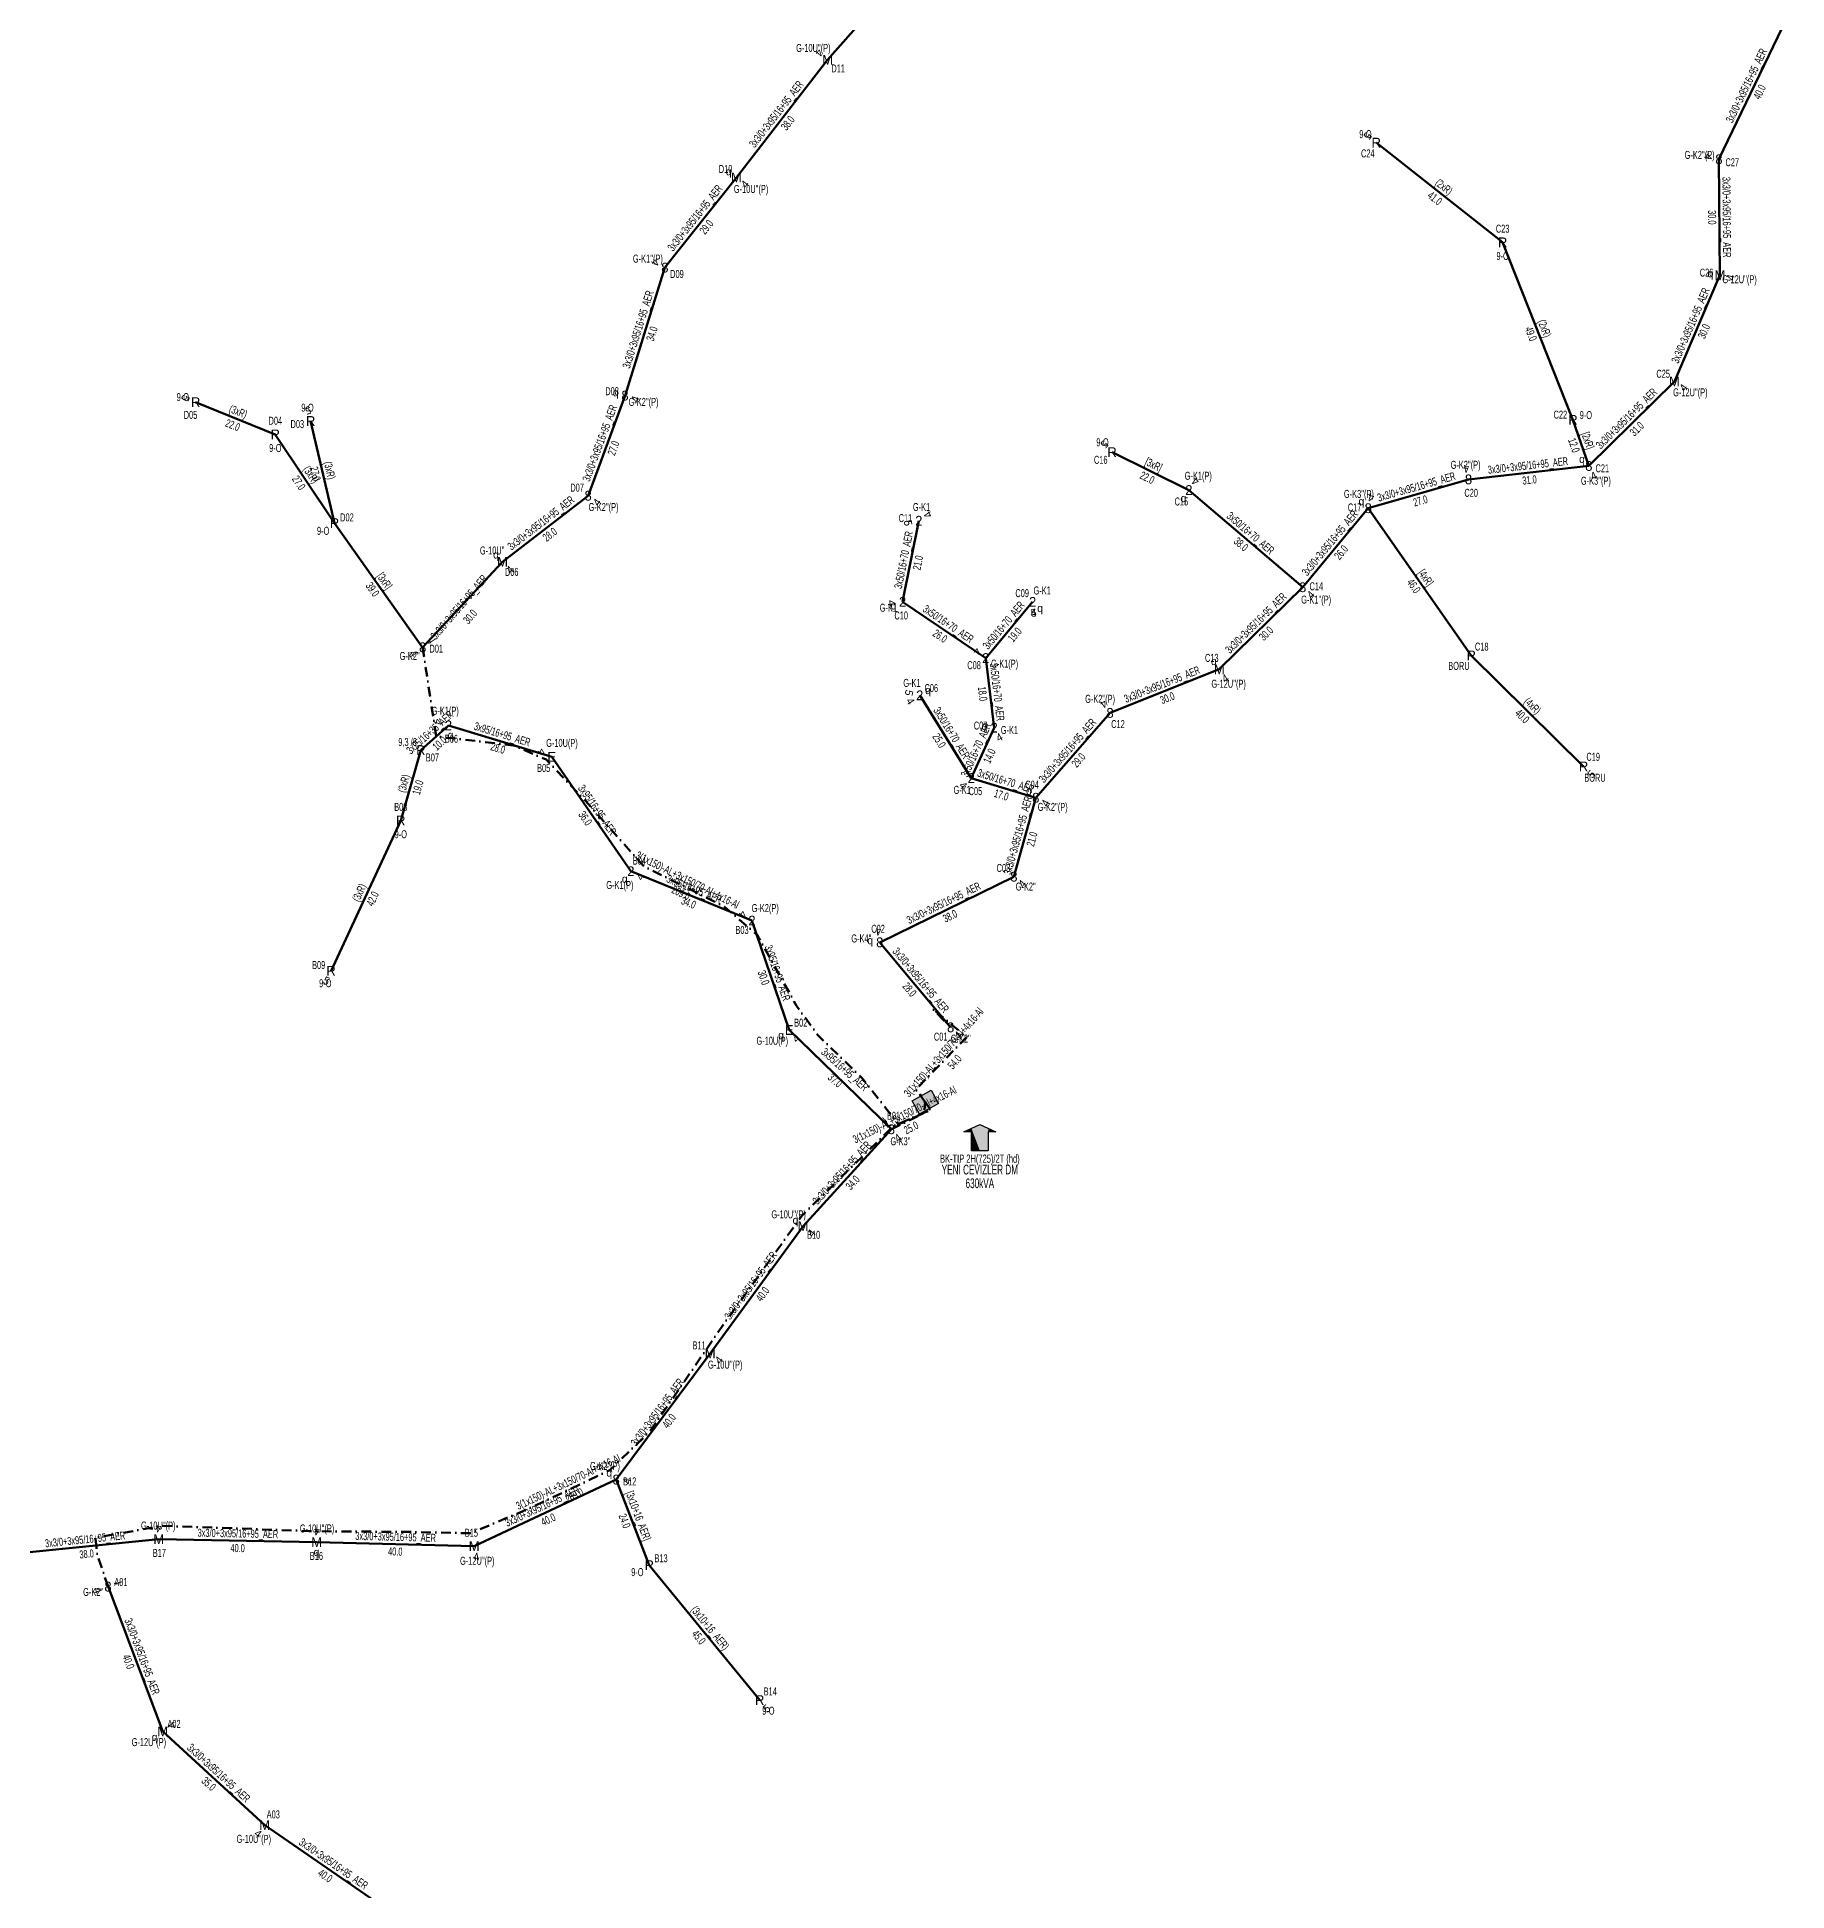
# Model space of a CAD drawing. Header units: millimetres. Extents: x 367507 to 373457, y 4068694 to 4074327.
# Drawn here: x 370282.8 to 370731.3, y 4070619.3 to 4071094.4 of the extents above; entities that cross this region are included whole.
import ezdxf
from ezdxf.enums import TextEntityAlignment as Align

# ---------------------------------------------------------------- set-up
doc = ezdxf.new("R2010")
doc.units = ezdxf.units.MM
doc.linetypes.add('DASHDOT', pattern=[5, 2.5, -1.25, 0, -1.25])
for name, color, linetype, lineweight in [('DIREK_AG_MEVCUT', 120, 'Continuous', 25), ('DIREK_AG_YENI', 108, 'Continuous', 25), ('DIREK_OG_YENI', 10, 'Continuous', 25), ('HAT_AG_HAVAI_BYSK', 3, 'Continuous', 50), ('HAT_AG_HAVAI_MEVCUT', 126, 'Continuous', 50), ('HAT_AG_HAVAI_YENI', 3, 'Continuous', 50), ('HAT_OG_HAVAI_YENI', 1, 'Continuous', 70), ('HAT_OG_YERALTI_YENI', 1, 'DASHDOT', 70), ('TRAFO_TADILAT_BYSK', 5, 'Continuous', 30), ('TRAFO_YENI', 5, 'Continuous', 30)]:
    doc.layers.add(name, color=color, linetype=linetype, lineweight=lineweight)
doc.styles.add('Direk', font='B_CAD')
doc.styles.get("Standard").update_dxf_attribs({"font": 'Arial'})

# ---------------------------------------------------------------- blocks, each defined once
blk = doc.blocks.new('YENI_BINA_KARE')
blk.add_hatch(color=5).paths.add_polyline_path([(-2.25, -2.25), (2.25, -2.25), (2.25, 2.25), (-2.25, 2.25)])
at = {"layer": 'TRAFO_TADILAT_BYSK', "linetype": 'Continuous'}
for p, q in [((-2.25, -2.25), (-2.25, 2.25)), ((-2.25, 2.25), (2.25, 2.25)), ((0, 1.8), (0, 2.7)), ((2.25, 2.25), (2.25, -2.25)), ((2.25, -2.25), (-2.25, -2.25))]:
    blk.add_line(p, q, dxfattribs=at)
blk = doc.blocks.new('YENI_BETKOSK')
at = {"layer": 'TRAFO_YENI', "linetype": 'Continuous'}
for p, q in [((-3.4, 2), (0, 3.6)), ((-1.8, 2), (-3.4, 2)), ((-1.8, -2), (-1.8, 2)), ((0, 3.6), (3.4, 2)), ((3.4, 2), (1.8, 2)), ((1.8, 2), (1.8, -2)), ((1.8, -2), (-1.8, -2))]:
    blk.add_line(p, q, dxfattribs=at)
for points in [[(-3.4, 2), (-1.8, 2), (-1.8, 2.752941)], [(-1.8, 2.752941), (0, -2), (0, 3.6)], [(-1.8, -2), (-1.8, 2.752941), (0, -2)], [(0, -2), (0, 3.6), (1.8, -2)], [(0, 3.6), (1.8, -2), (1.8, 2.752941)], [(1.8, 2), (1.8, 2.752941), (3.4, 2)]]:
    blk.add_solid(points, dxfattribs=at)

msp = doc.modelspace()

# ---------------------------------------------------------------- linework, layer by layer
at = {"layer": 'HAT_AG_HAVAI_BYSK'}
for p, q in [((370676.51, 4070996.28), (370680.583, 4070984.467)), ((370558.37, 4070988.01), (370578.062, 4070978.291)), ((370650.45, 4070935.92), (370624.035761, 4070973.643771)), ((370359.08, 4070969.85), (370381.676, 4070937.992)), ((370431.272, 4070724.736), (370439.76, 4070702.81))]:
    msp.add_line(p, q, dxfattribs=at)
at = {"layer": 'HAT_AG_HAVAI_MEVCUT'}
for p, q in [((370658.48, 4071041.77), (370626.09, 4071067.31)), ((370658.48, 4071041.77), (370676.51, 4070996.28)), ((370323.49, 4071000.8), (370343.91, 4070992.56)), ((370359.08, 4070969.85), (370352.96, 4070995.99)), ((370359.08, 4070969.85), (370343.91, 4070992.56)), ((370650.45, 4070935.92), (370679.23, 4070907.46)), ((370381.21, 4070911.62), (370376.07, 4070893.6)), ((370358.2, 4070855.11), (370376.07, 4070893.6)), ((370468.06, 4070668.24), (370439.76, 4070702.81))]:
    msp.add_line(p, q, dxfattribs=at)
at = {"layer": 'HAT_AG_HAVAI_YENI'}
for p, q in [((370607.237, 4070953.396), (370578.062, 4070978.291)), ((370504.684, 4070949.639), (370508.843, 4070970.423)), ((370525.996603, 4070935.24479), (370504.684, 4070949.639)), ((370525.996603, 4070935.24479), (370538.019, 4070949.638)), ((370528.141, 4070917.406), (370525.996603, 4070935.24479)), ((370522.278244, 4070904.484307), (370509.071, 4070925.696)), ((370381.21, 4070911.62), (370388.292, 4070917.985)), ((370414.758, 4070909.914), (370388.292, 4070917.985)), ((370522.278244, 4070904.484307), (370528.141, 4070917.406)), ((370435.039, 4070880.613), (370414.758, 4070909.914)), ((370538.837, 4070899.438), (370522.278244, 4070904.484307)), ((370466.079, 4070867.98), (370435.039, 4070880.613)), ((370475.63, 4070839.942), (370466.079, 4070867.98)), ((370501.818, 4070814.499), (370475.63, 4070839.942))]:
    msp.add_line(p, q, dxfattribs=at)
at = {"layer": 'HAT_OG_HAVAI_YENI'}
for p, q in [((370485.466, 4071088.558), (370508.279, 4071114.386)), ((370713.92, 4071063.058), (370731.35, 4071099.2)), ((370462.08, 4071058.41), (370485.466, 4071088.558)), ((370714.184931, 4071033.322208), (370713.92, 4071063.058)), ((370443.757, 4071035.297), (370462.08, 4071058.41)), ((370433.538, 4071002.503), (370443.757, 4071035.297)), ((370714.184931, 4071033.322208), (370702.512347, 4071006.122247)), ((370680.583, 4070984.467), (370702.512347, 4071006.122247)), ((370433.538, 4071002.503), (370424.090298, 4070976.846885)), ((370649.736, 4070981.025), (370624.035761, 4070973.643771)), ((370649.736, 4070981.025), (370680.583, 4070984.467)), ((370402.142258, 4070959.907907), (370424.090298, 4070976.846885)), ((370607.237, 4070953.396), (370624.035761, 4070973.643771)), ((370381.676, 4070937.992), (370402.142258, 4070959.907907)), ((370585.845, 4070932.358), (370607.237, 4070953.396)), ((370557.864, 4070921.187), (370585.845, 4070932.358)), ((370538.837, 4070899.438), (370557.864, 4070921.187)), ((370533.215406, 4070879.223653), (370538.837, 4070899.438)), ((370498.833, 4070862.396), (370533.215406, 4070879.223653)), ((370517.001, 4070840.623), (370498.833, 4070862.396)), ((370479.176, 4070789.675), (370501.818, 4070814.499)), ((370455.362, 4070757.041), (370479.176, 4070789.675)), ((370431.272, 4070724.736), (370455.362, 4070757.041)), ((370394.882, 4070707.681), (370431.272, 4070724.736)), ((370314.046, 4070709.438), (370276.645, 4070705.669)), ((370314.046, 4070709.438), (370354.526, 4070708.681)), ((370354.526, 4070708.681), (370394.882, 4070707.681)), ((370301.031, 4070697.307), (370315.045, 4070660.173)), ((370341.21, 4070636.2), (370315.045, 4070660.173)), ((370374.318, 4070613.34), (370341.21, 4070636.2))]:
    msp.add_line(p, q, dxfattribs=at)
at = {"layer": 'HAT_OG_YERALTI_YENI', "flags": 128}
for points in [[(370381.676, 4070937.992), (370385.117128, 4070915.22321), (370404.992898, 4070912.835008), (370413.327161, 4070909.239836), (370423.375831, 4070898.64121), (370438.334765, 4070881.922402), (370459.059917, 4070871.523253), (370467.419331, 4070864.281062), (370477.510326, 4070846.117271), (370482.985304, 4070838.582663), (370494.24814, 4070827.669324), (370503.67857, 4070815.753657), (370511.896893, 4070819.47147), (370510.482, 4070821.443)], [(370510.482, 4070821.443), (370508.083208, 4070824.71334), (370521.105577, 4070838.097027), (370512.402901, 4070845.349257), (370517.001, 4070840.623)], [(370301.031, 4070697.307), (370297.996026, 4070706.3391), (370298.077734, 4070707.483018), (370297.750901, 4070709.852564), (370315.073094, 4070712.875777), (370354.701697, 4070711.486733), (370378.969109, 4070711.323316), (370393.879984, 4070710.986821), (370409.84456, 4070717.712056), (370429.643148, 4070727.139955), (370439.913608, 4070737.055659), (370459.321838, 4070765.257193), (370478.938171, 4070792.410013), (370502.336802, 4070815.306402), (370511.785079, 4070819.443517), (370510.482, 4070821.443)], [(370501.818, 4070814.499), (370510.21948, 4070818.68808), (370510.482, 4070821.443)]]:
    msp.add_lwpolyline(points, dxfattribs=at)

# ---------------------------------------------------------------- block references
at = {"layer": 'TRAFO_YENI', "xscale": 1.233946999999999, "yscale": 0.867098, "zscale": 1.85, "rotation": 28.720342}
msp.add_blockref('YENI_BINA_KARE', (370510.482, 4070821.443), dxfattribs=at)
at = {"layer": 'TRAFO_YENI', "xscale": 1.199999999999999, "yscale": 1.199999999999999, "zscale": 1.199999999999999}
msp.add_blockref('YENI_BETKOSK', (370524.491639, 4070811.414959), dxfattribs=at)

# ---------------------------------------------------------------- texts
at = {"layer": 'DIREK_AG_MEVCUT', "linetype": 'ByBlock', "width": 0.53}
for s, p in [('9-O', (370623.3207, 4071069.493635)), ('C24', (370623.922869, 4071064.561629)), ('C23', (370658.48, 4071045.27)), ('9-O', (370658.48, 4071038.27)), ('9-O', (370320.215103, 4071002.121506)), ('9-O', (370352.160378, 4070999.405381)), ('D05', (370322.180273, 4070997.554293)), ('D04', (370343.91, 4070996.06)), ('D03', (370349.552153, 4070995.192141)), ('C22', (370673.27668, 4070997.620016)), ('9-O', (370679.821987, 4070997.506607)), ('9-O', (370343.91, 4070989.06)), ('9-O', (370555.91891, 4070990.541402)), ('C16', (370555.476907, 4070986.040226)), ('D02', (370362.270868, 4070971.288181)), ('9-O', (370356.174076, 4070967.849476)), ('C18', (370653.124861, 4070938.177237)), ('BORU', (370647.283138, 4070933.247578)), ('9,3 /6', (370377.810451, 4070913.743133)), ('B07', (370384.178616, 4070909.765999)), ('C19', (370681.691, 4070909.948671)), ('BORU', (370682.144561, 4070904.577845)), ('B08', (370376.07, 4070897.1)), ('9-O', (370376.07, 4070890.1)), ('B09', (370355.025457, 4070856.583865)), ('9-O', (370356.720116, 4070851.922493)), ('B13', (370442.783929, 4070704.572343)), ('9-O', (370436.710734, 4070701.032891)), ('B14', (370470.768257, 4070670.457057)), ('9-O', (370470.290677, 4070665.515106))]:
    msp.add_text(s, height=2.05, dxfattribs=at).set_placement(p, align=Align.MIDDLE_CENTER)
at = {"layer": 'DIREK_AG_MEVCUT', "color": 32, "style": 'Direk'}
for rotation, p in [(591.743692, (370623.891303, 4071069.043705)), (608.024645, (370320.893434, 4071001.847782)), (553.176975, (370352.321713, 4070998.716278)), (224.076543, (370556.422268, 4070990.021551)), (405.320308, (370681.220936, 4070905.4912)), (335.095669, (370357.020908, 4070852.570366)), (399.304747, (370469.833646, 4070666.073394))]:
    msp.add_text('5', height=2, rotation=rotation, dxfattribs=at).set_placement(p, align=Align.MIDDLE_CENTER)
at = {"layer": 'DIREK_AG_MEVCUT', "linetype": 'ByBlock', "style": 'Direk'}
for p in [(370626.09, 4071067.31), (370658.48, 4071041.77), (370323.49, 4071000.8), (370352.96, 4070995.99), (370676.51, 4070996.28), (370343.91, 4070992.56), (370558.37, 4070988.01), (370359.08, 4070969.85), (370650.45, 4070935.92), (370381.21, 4070911.62), (370679.23, 4070907.46), (370376.07, 4070893.6), (370358.2, 4070855.11), (370439.76, 4070702.81), (370468.06, 4070668.24)]:
    msp.add_text('R', height=2.5, dxfattribs=at).set_placement(p, align=Align.MIDDLE_CENTER)
at = {"layer": 'DIREK_AG_YENI', "width": 0.53}
for s, p in [('G-K1(P)', (370580.472859, 4070981.951236)), ('C15', (370576.136777, 4070975.368071)), ('C11', (370505.411038, 4070971.109756)), ('G-K1', (370509.54829, 4070973.947584)), ('C09', (370535.332802, 4070951.881734)), ('G-K1', (370540.460572, 4070952.561049)), ('G-K1', (370501.034407, 4070948.140342)), ('C10', (370504.326972, 4070946.157257)), ('C08', (370523.009496, 4070933.420732)), ('G-K1(P)', (370530.827764, 4070933.812965)), ('G-K1', (370507.08656, 4070928.88314)), ('C06', (370512.042141, 4070927.545951)), ('G-K1(P)', (370387.459687, 4070921.741124)), ('C07', (370524.681967, 4070917.939937)), ('B06', (370389.049192, 4070914.567887)), ('G-10U(P)', (370417.38004, 4070913.505104)), ('G-K1', (370532.070227, 4070916.799484)), ('B05', (370412.694085, 4070907.087296)), ('G-K1', (370519.968028, 4070901.475786)), ('C05', (370523.34617, 4070901.151211)), ('B04', (370437.228694, 4070883.343429)), ('G-K1(P)', (370432.221081, 4070877.099209)), ('G-K2(P)', (370469.474037, 4070871.182973)), ('B03', (370463.533163, 4070865.578185)), ('B02', (370478.587799, 4070841.81321)), ('G-10U(P)', (370471.282677, 4070837.191727))]:
    msp.add_text(s, height=2.05, dxfattribs=at).set_placement(p, align=Align.MIDDLE_CENTER)
at = {"layer": 'DIREK_AG_YENI', "color": 32, "style": 'Direk'}
for s, rotation, p in [('4', 503.077261, (370579.744065, 4070980.52945)), ('4', 483.684237, (370511.172899, 4070971.975923)), ('5', 281.184238, (370506.096176, 4070969.879899)), ('4', 275.504554, (370501.896912, 4070949.37041)), ('4', 365.128583, (370538.269295, 4070946.84921)), ('5', 5.128582, (370538.269295, 4070946.84921)), ('4', 233.047044, (370523.759041, 4070936.928036)), ('5', 256.908036, (370506.343778, 4070926.330241)), ('4', 301.908036, (370506.694087, 4070924.216039)), ('4', 252.221024, (370385.625724, 4070918.839969)), ('4', 388.4103, (370529.473191, 4070914.943223)), ('4', 243.452765, (370412.253215, 4070911.165419)), ('4', 312.193857, (370520.203789, 4070902.603712)), ('4', 419.562956, (370437.453122, 4070879.194544)), ('4', 235.593378, (370463.768865, 4070869.562175)), ('4', 399.072799, (370477.39486, 4070837.768232))]:
    msp.add_text(s, height=2, rotation=rotation, dxfattribs=at).set_placement(p, align=Align.MIDDLE_CENTER)
at = {"layer": 'DIREK_AG_YENI', "color": 4, "style": 'Direk'}
for p in [(370576.686841, 4070976.203193), (370502.371388, 4070948.689356), (370539.937713, 4070948.035333), (370511.193244, 4070927.017394), (370388.832852, 4070915.544205), (370525.670262, 4070917.787383), (370433.474933, 4070878.662694), (370473.517287, 4070838.605422)]:
    msp.add_text('q', height=2, dxfattribs=at).set_placement(p, align=Align.MIDDLE_CENTER)
at = {"layer": 'DIREK_AG_YENI', "style": 'Direk'}
for s, p in [('2', (370578.062, 4070978.291)), ('2', (370508.843, 4070970.423)), ('2', (370504.684, 4070949.639)), ('2', (370538.019, 4070949.638)), ('2', (370525.996603, 4070935.24479)), ('2', (370509.071, 4070925.696)), ('2', (370388.292, 4070917.985)), ('2', (370528.141, 4070917.406)), ('E', (370414.758, 4070909.914)), ('2', (370522.278244, 4070904.484307)), ('2', (370435.039, 4070880.613)), ('2', (370466.079, 4070867.98)), ('E', (370475.63, 4070839.942))]:
    msp.add_text(s, height=2.5, dxfattribs=at).set_placement(p, align=Align.MIDDLE_CENTER)
at = {"layer": 'DIREK_OG_YENI', "width": 0.53}
for s, p in [("G-10U''(P)", (370481.816929, 4071091.579674)), ('D11', (370488.161744, 4071086.325745)), ('D10', (370459.325856, 4071060.56979)), ("G-K2''(P)", (370708.974199, 4071064.165144)), ('C27', (370717.335469, 4071062.293429)), ("G-10U''(P)", (370465.856793, 4071055.448251)), ("G-K1''(P)", (370439.406434, 4071037.596305)), ('D09', (370446.851415, 4071033.66158)), ('C26', (370710.753474, 4071034.011482)), ("G-12U''(P)", (370719.203879, 4071032.314055)), ('C25', (370699.620769, 4071008.094246)), ('D08', (370430.223976, 4071003.62872)), ("G-12U''(P)", (370706.593166, 4071003.33921)), ("G-K2''(P)", (370438.292799, 4071000.887873)), ("G-K2''(P)", (370648.995862, 4070984.764475)), ("G-K3''(P)", (370682.387886, 4070980.683536)), ('C21', (370684.030583, 4070983.863532)), ('D07', (370421.26875, 4070978.917843)), ("G-K3''(P)", (370621.639647, 4070977.309383)), ('C20', (370650.415557, 4070977.591605)), ("G-K2''(P)", (370428.044181, 4070973.944817)), ('C17', (370620.541407, 4070973.842487)), ("G-10U''", (370399.500075, 4070962.810688)), ('D06', (370404.498219, 4070957.319578)), ('C14', (370610.729021, 4070953.632204)), ("G-K1''(P)", (370610.6855, 4070950.22721)), ('D01', (370385.15999, 4070937.657609)), ("G-K2''", (370378.358271, 4070935.778357)), ('C13', (370583.931453, 4070935.288587)), ("G-12U''(P)", (370588.252211, 4070928.671369)), ("G-K2''(P)", (370555.305542, 4070924.801594)), ('C12', (370559.886071, 4070918.330214)), ('C04', (370537.876074, 4070902.803505)), ("G-K2''(P)", (370543.161296, 4070897.10366)), ('C03', (370530.523734, 4070881.460818)), ("G-K2''", (370536.254347, 4070876.697858)), ('C02', (370498.40529, 4070865.869768)), ("G-K4''", (370494.120008, 4070863.401204)), ('C01', (370514.446182, 4070838.23074)), ("G-K2''", (370519.607295, 4070837.731054)), ('B01', (370502.355621, 4070817.957463)), ("G-K3''", (370504.140923, 4070811.423833)), ("G-10U''(P)", (370475.474798, 4070792.698326)), ('B10', (370481.886619, 4070787.460831)), ('B11', (370452.545441, 4070759.118738)), ("G-10U''(P)", (370459.219251, 4070754.195556)), ("G-K2''(P)", (370428.417989, 4070728.235418)), ('B12', (370434.739826, 4070724.262519)), ("G-10U''(P)", (370313.90202, 4070712.959047)), ("G-10U''(P)", (370354.602852, 4070712.216061)), ('B15', (370394.163521, 4070711.106462)), ('B17', (370314.189, 4070705.940922)), ('B16', (370354.449929, 4070705.181827)), ("G-12U''(P)", (370395.668198, 4070703.932676)), ("G-K2''", (370297.213371, 4070695.945757)), ('A01', (370304.327697, 4070698.482495)), ('A02', (370317.94356, 4070662.134721)), ("G-12U''(P)", (370311.508239, 4070657.465338)), ('A03', (370343.391667, 4070638.936846)), ("G-10U''(P)", (370338.403934, 4070632.679861))]:
    msp.add_text(s, height=2.05, dxfattribs=at).set_placement(p, align=Align.MIDDLE_CENTER)
at = {"layer": 'DIREK_OG_YENI', "color": 32, "style": 'Direk'}
for s, rotation, p in [('4', 230.37298, (370483.309405, 4071090.343804)), ('4', 257.382053, (370711.187625, 4071063.669657)), ('4', 411.896577, (370464.283315, 4071056.682168)), ('4', 242.143233, (370441.281468, 4071036.605336)), ('4', 438.642185, (370716.930097, 4071032.770788)), ('4', 415.706791, (370704.825609, 4071004.544649)), ('4', 431.238217, (370436.189219, 4071001.602424)), ('4', 191.195605, (370649.192355, 4070983.771716)), ('4', 385.503286, (370681.788576, 4070981.93983)), ('4', 413.7221, (370426.347536, 4070975.190119)), ('4', 165.512156, (370624.73625, 4070976.354733)), ('4', 402.309231, (370404.027026, 4070957.837244)), ('4', 407.420427, (370609.298747, 4070951.501482)), ('f', 483.711868, (370384.00515, 4070939.546047)), ('4', 303.711868, (370379.34685, 4070936.437953)), ('4', 393.142804, (370587.375837, 4070930.013531)), ('4', 215.291367, (370556.246343, 4070923.472429)), ('4', 421.638952, (370541.300921, 4070898.107927)), ('4', 410.268567, (370535.368743, 4070877.433922)), ('4', 187.019246, (370498.490832, 4070865.175014)), ('f', 582.025967, (370515.126491, 4070842.702956)), ('4', 402.025967, (370518.875509, 4070838.543044)), ('f', 577.066712, (370500.130315, 4070816.733216)), ('4', 397.066712, (370503.505685, 4070812.264784)), ('4', 410.756339, (370481.344495, 4070787.903665)), ('4', 413.584291, (370457.615247, 4070755.378809)), ('4', 442.225177, (370434.046261, 4070724.357215)), ('4', 182.341589, (370313.9316, 4070712.235662)), ('4', 178.754596, (370354.586857, 4070711.480339)), ('4', 371.845868, (370395.456783, 4070704.940631)), ('4', 289.624584, (370298.393642, 4070696.366604)), ('f', 469.624584, (370303.668358, 4070698.247396)), ('4', 124.089809, (370317.363848, 4070661.742377)), ('4', 321.440027, (370339.464666, 4070634.010523))]:
    msp.add_text(s, height=2, rotation=rotation, dxfattribs=at).set_placement(p, align=Align.MIDDLE_CENTER)
at = {"layer": 'DIREK_OG_YENI', "style": 'Direk'}
for s, p in [('M', (370485.466, 4071088.558)), ('8', (370713.92, 4071063.058)), ('M', (370462.08, 4071058.41)), ('8', (370443.757, 4071035.297)), ('M', (370714.184931, 4071033.322208)), ('M', (370702.512347, 4071006.122247)), ('8', (370433.538, 4071002.503)), ('8', (370680.583, 4070984.467)), ('8', (370649.736, 4070981.025)), ('8', (370424.090298, 4070976.846885)), ('8', (370624.035761, 4070973.643771)), ('M', (370402.142258, 4070959.907907)), ('8', (370607.237, 4070953.396)), ('8', (370381.676, 4070937.992)), ('M', (370585.845, 4070932.358)), ('8', (370557.864, 4070921.187)), ('8', (370538.837, 4070899.438)), ('8', (370533.215406, 4070879.223653)), ('8', (370498.833, 4070862.396)), ('8', (370517.001, 4070840.623)), ('8', (370501.818, 4070814.499)), ('M', (370479.176, 4070789.675)), ('M', (370455.362, 4070757.041)), ('8', (370431.272, 4070724.736)), ('M', (370314.046, 4070709.438)), ('M', (370354.526, 4070708.681)), ('M', (370394.882, 4070707.681)), ('8', (370301.031, 4070697.307)), ('M', (370315.045, 4070660.173)), ('M', (370341.21, 4070636.2))]:
    msp.add_text(s, height=2.5, dxfattribs=at).set_placement(p, align=Align.MIDDLE_CENTER)
at = {"layer": 'DIREK_OG_YENI', "color": 4, "style": 'Direk'}
for p in [(370460.112755, 4071059.952707), (370711.73389, 4071033.814547), (370431.17084, 4071003.307085), (370678.815233, 4070986.234767), (370622.267994, 4070975.411538), (370400.459429, 4070961.756714), (370584.478181, 4070934.451276), (370537.069233, 4070901.205767), (370496.387993, 4070862.91748), (370477.239843, 4070791.256549), (370429.504233, 4070726.503767), (370354.471663, 4070706.181591), (370312.9746, 4070658.771771)]:
    msp.add_text('q', height=2, dxfattribs=at).set_placement(p, align=Align.MIDDLE_CENTER)
at = {"layer": 'HAT_AG_HAVAI_BYSK', "lineweight": 30, "width": 0.53}
for s, rotation, p in [('12.0', 289.023663, (370677.742924, 4070990.096435, 185340.2915)), ('22.0', 333.731326, (370567.839806, 4070982.388281, 185289.031)), ('39.0', 305.347026, (370369.684686, 4070953.429252, 185190.838)), ('46.0', 304.999765, (370636.546599, 4070954.294349, 185312.017881)), ('24.0', 290.775643, (370434.416197, 4070714.499369))]:
    msp.add_text(s, height=2.05, rotation=rotation, dxfattribs=at).set_placement(p, align=Align.TOP_CENTER)
for s, rotation, p in [('[2xR]', 289.023663, (370679.350076, 4070990.650565, 185340.2915)), ('[3xR]', 333.731326, (370568.592194, 4070983.912719, 185289.031)), ('[3xR]', 305.347026, (370371.071314, 4070954.412748, 185190.838)), ('[4xR]', 304.999765, (370637.939162, 4070955.269423, 185312.017881)), ('[3x10+16_AER]', 290.775643, (370436.005657, 4070715.102376))]:
    msp.add_text(s, height=2.05, rotation=rotation, dxfattribs=at).set_placement(p, align=Align.CENTER)
at = {"layer": 'HAT_AG_HAVAI_MEVCUT', "lineweight": 30, "width": 0.53}
for s, rotation, p in [('(2xR)', 321.743692, (370642.811303, 4071055.207461, 185313.045)), ('(2xR)', 291.620941, (370668.285196, 4071019.338195, 185338.255)), ('(3xR)', 338.024645, (370334.018077, 4070997.468243, 185171.955)), ('(3xR)', 303.742435, (370352.201812, 4070981.677141, 185171.955)), ('(3xR)', 283.176975, (370356.84762, 4070983.113766, 185176.48)), ('(4xR)', 315.320308, (370665.437671, 4070922.294391, 185339.615)), ('(3xR)', 434.079804, (370377.822602, 4070902.843153, 185188.035)), ('(3xR)', 65.095669, (370366.36404, 4070874.712939, 185188.035)), ('(3x10+16_AER)', 309.304747, (370454.56772, 4070686.063428, 185219.88))]:
    msp.add_text(s, height=2.05, rotation=rotation, dxfattribs=at).set_placement(p, align=Align.CENTER)
for s, rotation, p in [('41.0', 321.743692, (370641.758697, 4071053.872539, 185313.045)), ('49.0', 291.620941, (370666.704804, 4071018.711805, 185338.255)), ('22.0', 338.024645, (370333.381923, 4070995.891757, 185171.955)), ('27.0', 303.742435, (370350.788188, 4070980.732859, 185171.955)), ('27.0', 283.176975, (370355.19238, 4070982.726234, 185176.48)), ('40.0', 315.320308, (370664.242329, 4070921.085609, 185339.615)), ('19.0', 434.079804, (370379.457398, 4070902.376847, 185188.035)), ('42.0', 65.095669, (370367.90596, 4070873.997061, 185188.035)), ('45.0', 309.304747, (370453.25228, 4070684.986572, 185219.88))]:
    msp.add_text(s, height=2.05, rotation=rotation, dxfattribs=at).set_placement(p, align=Align.TOP_CENTER)
at = {"layer": 'HAT_AG_HAVAI_YENI', "lineweight": 30, "width": 0.53}
for s, rotation, p in [('3x50/16+70_AER', 319.525905, (370593.201239, 4070966.490095, 185289.031)), ('3x50/16+70_AER', 78.684236, (370505.930023, 4070960.197784, 185254.4215)), ('3x50/16+70_AER', 325.965504, (370515.81604, 4070943.146291, 185252.342)), ('3x50/16+70_AER', 50.128582, (370531.355439, 4070942.986302, 185269.0095)), ('3x50/16+70_AER', 276.854621, (370527.912726, 4070926.426843, 185262.998302)), ('3x25/16+35_AER', 41.947854, (370384.182814, 4070915.43469, 185194.146)), ('3x50/16+70_AER', 301.908036, (370516.396185, 4070915.539427, 185254.5355)), ('3x95/16+95_AER', 343.040532, (370401.772941, 4070914.762535, 185194.146)), ('3x50/16+70_AER', 65.595526, (370524.435568, 4070911.296353, 185264.0705)), ('3x50/16+70_AER', 343.051316, (370530.80541, 4070902.774235, 185261.139122)), ('3x95/16+95_AER', 304.689459, (370425.597411, 4070895.747259, 185207.379)), ('3x95/16+95_AER', 337.85412, (370450.879421, 4070875.083793, 185217.5195)), ('3x95/16+95_AER', 288.811145, (370471.659099, 4070854.235082, 185233.0395)), ('3x95/16+95_AER', 318.476417, (370489.201473, 4070829.059528))]:
    msp.add_text(s, height=2.05, rotation=rotation, dxfattribs=at).set_placement(p, align=Align.CENTER)
for s, rotation, p in [('38.0', 319.525905, (370592.097761, 4070965.196905, 185289.031)), ('21.0', 78.684236, (370507.596977, 4070959.864216, 185254.4215)), ('19.0', 50.128582, (370532.660164, 4070941.896488, 185269.0095)), ('26.0', 325.965504, (370514.864564, 4070941.737499, 185252.342)), ('18.0', 276.854621, (370526.224877, 4070926.223947, 185262.998302)), ('10.0', 41.947854, (370385.319186, 4070914.17031, 185194.146)), ('25.0', 301.908036, (370514.953059, 4070914.64088, 185254.5355)), ('28.0', 343.040532, (370401.277059, 4070913.136465, 185194.146)), ('14.0', 65.595526, (370525.983675, 4070910.593955, 185264.0705)), ('17.0', 343.051316, (370530.309834, 4070901.148072, 185261.139122)), ('36.0', 304.689459, (370424.199589, 4070894.779741, 185207.379)), ('34.0', 337.85412, (370450.238579, 4070873.509207, 185217.5195)), ('30.0', 288.811145, (370470.049901, 4070853.686918, 185233.0395)), ('37.0', 318.476417, (370488.074495, 4070827.786767))]:
    msp.add_text(s, height=2.05, rotation=rotation, dxfattribs=at).set_placement(p, align=Align.TOP_CENTER)
at = {"layer": 'HAT_OG_HAVAI_YENI', "lineweight": 30, "width": 0.53}
for rotation, p in [(64.253641, (370721.869383, 4071081.49823, 185365.675)), (52.199034, (370473.101377, 4071074.004982, 185242.733)), (51.594121, (370452.252415, 4071047.381544, 185231.04)), (270.510464, (370714.902432, 4071048.197677, 185356.96)), (426.773905, (370707.567527, 4071020.057434, 185351.256174)), (72.692345, (370437.835987, 4071019.152877, 185221.8785)), (44.639677, (370690.950424, 4070995.899432, 185351.256174)), (429.784089, (370428.016511, 4070989.968668, 185212.045149)), (6.366896, (370665.065239, 4070983.590757, 185340.2915)), (376.024313, (370636.651242, 4070978.151359, 185312.017881)), (37.660111, (370412.596948, 4070969.050298, 185212.045149)), (50.318871, (370614.982212, 4070964.062623, 185312.017881)), (49.425353, (370391.768603, 4070947.632038)), (44.521984, (370595.944995, 4070943.483034, 185303.6185)), (21.763624, (370571.539338, 4070927.561913, 185292.9225)), (48.819111, (370547.710761, 4070910.872173, 185278.932)), (74.458792, (370535.207281, 4070889.558568, 185269.4185)), (26.078341, (370515.650543, 4070871.573291, 185266.607703)), (309.842565, (370508.569637, 4070852.054078, 185249.4165)), (47.63202, (370489.868993, 4070802.659806, 185250.909)), (53.880659, (370466.582378, 4070773.859049, 185239.588)), (53.287922, (370442.635598, 4070741.396625, 185227.681)), (25.111204, (370412.71628, 4070716.978163, 185215.636)), (365.754424, (370295.260275, 4070708.399217, 185138.3225)), (358.92866, (370334.301893, 4070709.909351, 185177.263)), (358.580532, (370374.725056, 4070709.030739, 185197.441)), (290.676005, (370308.833253, 4070679.040121, 185157.5225)), (317.503339, (370328.701715, 4070648.813219, 185157.5225)), (325.37618, (370358.246958, 4070625.469465, 185170.605))]:
    msp.add_text('3x3/0+3x95/16+95_AER', height=2.05, rotation=rotation, dxfattribs=at).set_placement(p, align=Align.CENTER)
for s, rotation, p in [('40.0', 64.253641, (370723.400617, 4071080.75977, 185365.675)), ('38.0', 52.199034, (370474.444623, 4071072.963018, 185242.733)), ('29.0', 51.594121, (370453.584585, 4071046.325456, 185231.04)), ('30.0', 270.510464, (370713.202499, 4071048.182531, 185356.96)), ('34.0', 72.692345, (370439.459013, 4071018.647123, 185221.8785)), ('30.0', 426.773905, (370709.129752, 4071019.387021, 185351.256174)), ('31.0', 44.639677, (370692.144923, 4070994.689815, 185351.256174)), ('27.0', 429.784089, (370429.611786, 4070989.381218, 185212.045149)), ('31.0', 6.366896, (370665.253761, 4070981.901243, 185340.2915)), ('27.0', 376.024313, (370637.120519, 4070976.517413, 185312.017881)), ('28.0', 37.660111, (370413.635607, 4070967.704494, 185212.045149)), ('26.0', 50.318871, (370616.290549, 4070962.977148, 185312.017881)), ('30.0', 49.425353, (370393.059853, 4070946.526293)), ('30.0', 44.521984, (370597.137005, 4070942.270966, 185303.6185)), ('30.0', 21.763624, (370572.169662, 4070925.983087, 185292.9225)), ('29.0', 48.819111, (370548.990239, 4070909.752827, 185278.932)), ('21.0', 74.458792, (370536.845125, 4070889.103085, 185269.4185)), ('38.0', 26.078341, (370516.397863, 4070870.046362, 185266.607703)), ('28.0', 309.842565, (370507.264363, 4070850.964922, 185249.4165)), ('34.0', 47.63202, (370491.125007, 4070801.514194, 185250.909)), ('40.0', 53.880659, (370467.955622, 4070772.856951, 185239.588)), ('40.0', 53.287922, (370443.998402, 4070740.380375, 185227.681)), ('40.0', 25.111204, (370413.43772, 4070715.438837, 185215.636)), ('38.0', 365.754424, (370295.430725, 4070706.707783, 185138.3225)), ('40.0', 358.92866, (370334.270107, 4070708.209649, 185177.263)), ('40.0', 358.580532, (370374.682944, 4070707.331261, 185197.441)), ('40.0', 290.676005, (370307.242747, 4070678.439879, 185157.5225)), ('35.0', 317.503339, (370327.553285, 4070647.559781, 185157.5225)), ('40.0', 325.37618, (370357.281042, 4070624.070535, 185170.605))]:
    msp.add_text(s, height=2.05, rotation=rotation, dxfattribs=at).set_placement(p, align=Align.TOP_CENTER)
at = {"layer": 'HAT_OG_YERALTI_YENI', "lineweight": 30, "width": 0.53}
for rotation, p in [(333.35412, (370449.078545, 4070877.482553)), (48.697107, (370515.969483, 4070833.53913)), (26.499934, (370505.639587, 4070817.354427)), (25.463345, (370419.37841, 4070723.193437))]:
    msp.add_text('3(1x150)-AL+3x150/70-Al+4x16-Al', height=2.05, rotation=rotation, dxfattribs=at).set_placement(p, align=Align.CENTER)
for s, rotation, p in [('209.0', 333.35412, (370448.316137, 4070875.963101)), ('54.0', 48.697107, (370517.246575, 4070832.417063)), ('25.0', 26.499934, (370506.398122, 4070815.833037)), ('289.0', 25.463345, (370420.109298, 4070721.658574))]:
    msp.add_text(s, height=2.05, rotation=rotation, dxfattribs=at).set_placement(p, align=Align.TOP_CENTER)
at = {"layer": 'TRAFO_YENI', "width": 0.6}
for s, height, p in [('YENİ CEVİZLER DM', 2.5, (370524.491639, 4070802.914959)), ('BK-TIP 2H(725)/2T (hd)', 2.1, (370524.491639, 4070805.914959)), ('630kVA', 2.5, (370524.491639, 4070799.414959))]:
    msp.add_text(s, height=height, dxfattribs=at).set_placement(p, align=Align.CENTER)

doc.saveas('drawing.dxf')
